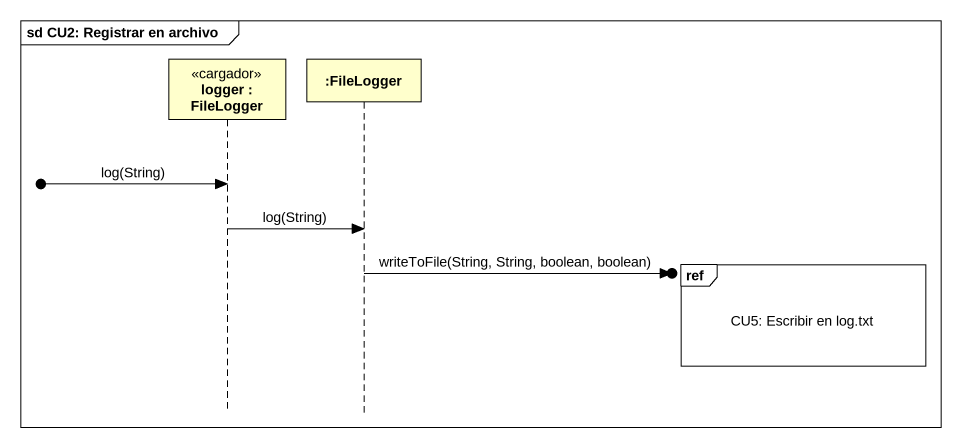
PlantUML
@startuml
mainframe sd CU2: Registrar en archivo
hide footbox
participant "logger : FileLogger" as logger <<cargador>>
participant ":FileLogger" as FileLogger

[o-> logger : log(String)
logger -> FileLogger : log(String)
ref over FileLogger : CU5: Escribir en log.txt
FileLogger ->o] : writeToFile(String, String, boolean, boolean)
@enduml
